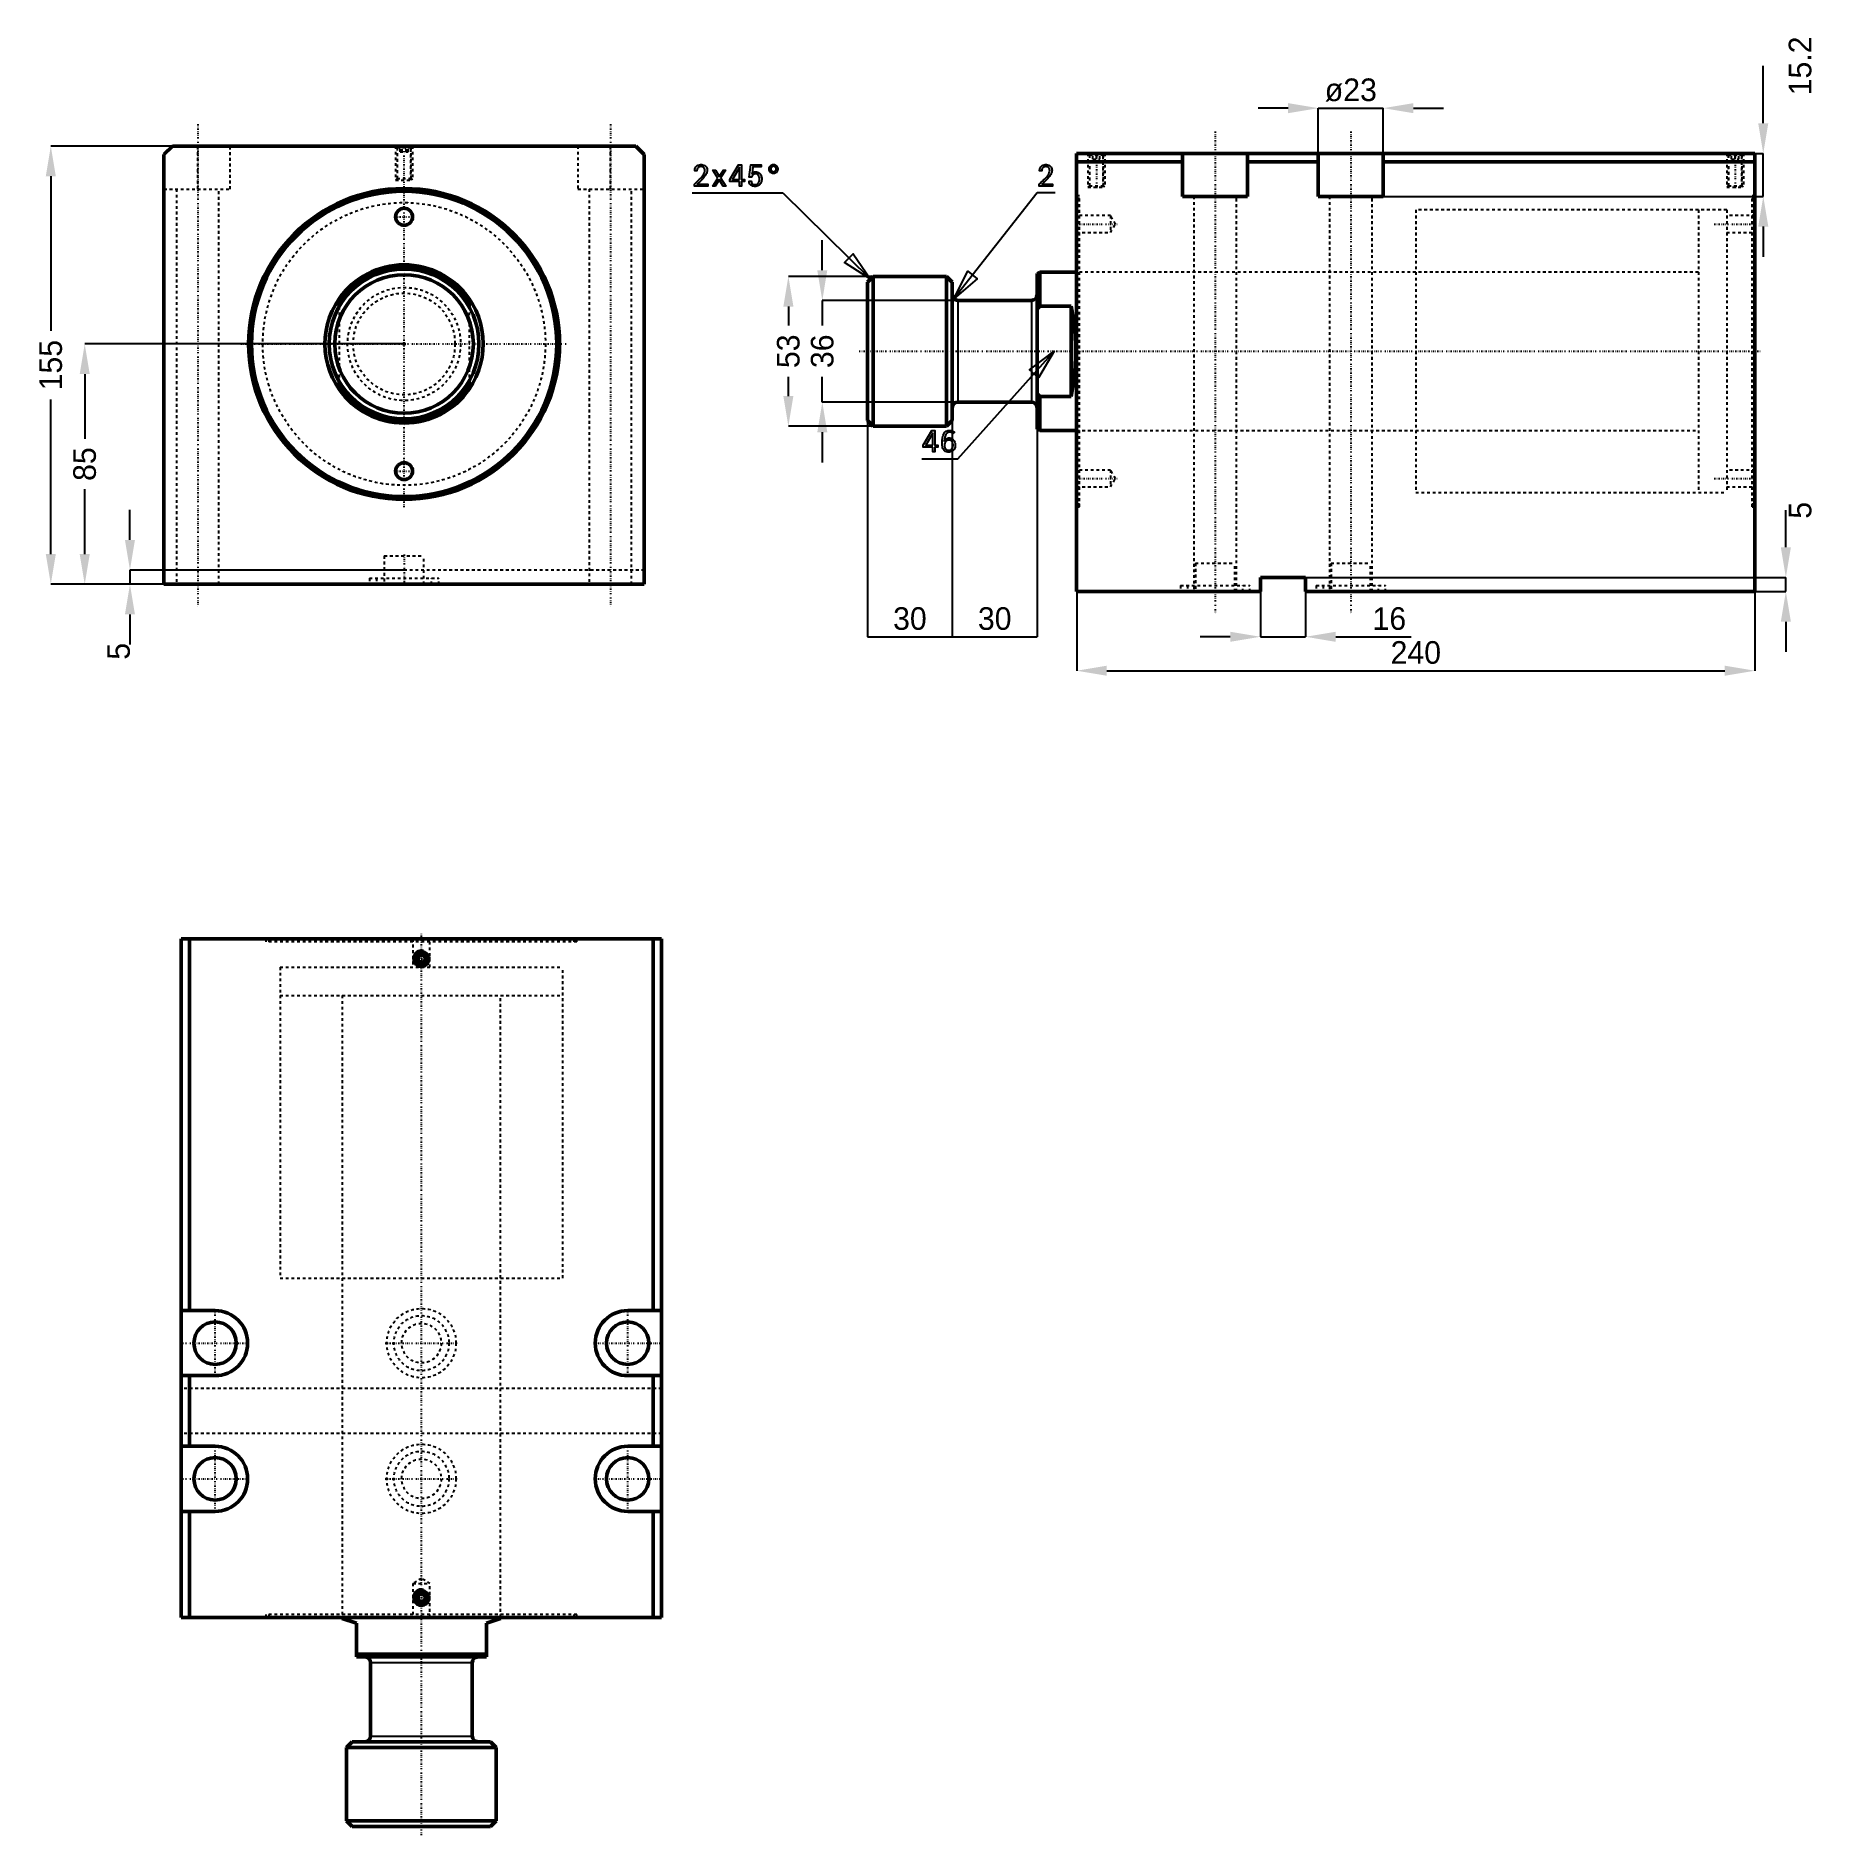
# Model space of a CAD drawing. Header units: millimetres. Extents: x -130 to 499, y -527 to 109.
import ezdxf

# ---------------------------------------------------------------- set-up
doc = ezdxf.new("R2010")
doc.units = ezdxf.units.MM
doc.linetypes.add('Center', pattern=[1.5, 0.45, -0.5, 0.05, -0.5])
doc.linetypes.add('Dashed', pattern=[2, 1, -1])
for name, color, linetype, lineweight in [('2d ConnectionPoints', 7, 'Continuous', 50), ('AM_0', 7, 'Continuous', 50), ('AM_4', 3, 'Continuous', 25), ('AM_5', 3, 'Continuous', 25), ('AM_7', 7, 'Center', 25), ('AM_9', 6, 'Dashed', 25)]:
    doc.layers.add(name, color=color, linetype=linetype, lineweight=lineweight)
doc.dimstyles.new('ISO-25', dxfattribs={"dimtxt": 2.5, "dimasz": 2.5, "dimexe": 1.25, "dimexo": 0.625, "dimtad": 1, "dimtxsty": 'Standard', "dimcen": 2.5, "dimadec": 0, "dimazin": 0, "dimtfac": 1, "dimtmove": 0, "dimatfit": 3, "dimfxl": 0, "dimarcsym": 0})

# ---------------------------------------------------------------- blocks, each defined once
blk = doc.blocks.new('1_JECX_MF_TLA_100_100_0_rod__0_in_JECX_MF_160_TLA_100_100_0__0')
at = {"layer": 'AM_0'}
for p, q in [((-23, 15.97), (-23, 13.16)), ((23, 15.97), (23, 13.16)), ((-23, -13.16), (-23, -15.97)), ((23, -13.16), (23, -15.97))]:
    blk.add_line(p, q, dxfattribs=at)
for points in [[(-23, 15.97), (-24.3, 13.9), (-25.42, 11.73), (-26.35, 9.47), (-27.07, 7.14), (-27.59, 4.75), (-27.9, 2.33), (-28, -0.11), (-27.88, -2.55), (-27.56, -4.97), (-27.02, -7.35), (-26.27, -9.68), (-25.33, -11.93), (-24.19, -14.1), (-23, -15.97)], [(23, -15.97), (24.3, -13.9), (25.42, -11.73), (26.35, -9.47), (27.07, -7.14), (27.59, -4.75), (27.9, -2.33), (28, 0.11), (27.88, 2.55), (27.56, 4.97), (27.02, 7.35), (26.27, 9.68), (25.33, 11.93), (24.19, 14.1), (23, 15.97)]]:
    blk.add_lwpolyline(points, dxfattribs=at)
for radius in [26.5, 24.5]:
    blk.add_circle((0, 0), radius, dxfattribs=at)
for radius, start, end in [(28, 34.77194, 145.22806), (27.5, 33.2419, 146.7581), (27.5, 213.2419, 326.7581), (28, 214.77194, 325.22806)]:
    blk.add_arc((0, 0), radius, start, end, dxfattribs=at)
at = {"layer": 'AM_9'}
for p, q in [((-23, 13.16), (-23, -13.16)), ((23, 13.16), (23, -13.16))]:
    blk.add_line(p, q, dxfattribs=at)
for radius in [20, 18]:
    blk.add_circle((0, 0), radius, dxfattribs=at)
blk = doc.blocks.new('2_JECX_MF_EXLA_100_100_0_body__0_in_JECX_MF_160_TLA_100_100_0__0')
at = {"layer": 'AM_0'}
for p, q in [((-82, 70), (-85, 67)), ((-85, 67), (-85, -85)), ((82, 70), (-82, 70)), ((85, 67), (82, 70)), ((85, -85), (85, 67)), ((-85, -85), (85, -85))]:
    blk.add_line(p, q, dxfattribs=at)
for centre, radius in [((0, 0), 55), ((0, 0), 54), ((0, 45), 3), ((0, -45), 3)]:
    blk.add_circle(centre, radius, dxfattribs=at)
at = {"layer": 'AM_5', "linetype": 'Dashed'}
for p, q in [((-3, 70), (-3, 58)), ((3, 70), (3, 58))]:
    blk.add_line(p, q, dxfattribs=at)
at = {"layer": 'AM_7'}
for p, q in [((-73, 77.75), (-73, -92.75)), ((73, 77.75), (73, -92.75)), ((0, -57.75), (0, 70.6)), ((-3.15, 45), (3.15, 45)), ((-57.75, 0), (57.75, 0)), ((-3.15, -45), (3.15, -45)), ((0, -74.5), (0, -85.5))]:
    blk.add_line(p, q, dxfattribs=at)
at = {"layer": 'AM_9'}
for p, q in [((-73, 54.8), (-73, 70)), ((-61.5, 54.8), (-61.5, 70)), ((-3, 70), (-2.46, 69.46)), ((-2.46, 69.46), (-2.46, 58.54)), ((-2.46, 69.46), (2.46, 69.46)), ((-1.9, 70), (-2.4, 69.5)), ((-2.4, 69.5), (-2.4, 58)), ((-2.4, 69.5), (2.4, 69.5)), ((-1.44, 68), (-1.44, 70)), ((-1.44, 68), (1.44, 68)), ((-0.72, 68), (-0.72, 70)), ((0.72, 68), (0.72, 70)), ((1.44, 68), (1.44, 70)), ((2.4, 69.5), (1.9, 70)), ((2.4, 58), (2.4, 69.5)), ((2.46, 69.46), (3, 70)), ((2.46, 58.54), (2.46, 69.46)), ((61.5, 70), (61.5, 54.8)), ((73, 54.8), (73, 70)), ((-2.46, 58.54), (-3, 58)), ((-3, 58), (3, 58)), ((-2.46, 58.54), (2.46, 58.54)), ((3, 58), (2.46, 58.54)), ((-85, 54.8), (-61.5, 54.8)), ((-80.5, 54.8), (-80.5, -85)), ((-65.5, -85), (-65.5, 54.8)), ((61.5, 54.8), (85, 54.8)), ((65.5, 54.8), (65.5, -85)), ((80.5, -85), (80.5, 54.8)), ((-7, -75), (7, -75)), ((-7, -75), (-7, -85)), ((7, -85), (7, -75)), ((85, -80), (-85, -80)), ((-12.25, -82.9), (12.25, -82.9)), ((-12.25, -82.9), (-12.25, -85)), ((-9.75, -82.9), (-9.75, -85)), ((9.75, -85), (9.75, -82.9)), ((12.25, -85), (12.25, -82.9))]:
    blk.add_line(p, q, dxfattribs=at)
blk.add_circle((0, 0), 50, dxfattribs=at)
blk = doc.blocks.new('*D3')
at = {"layer": 'AM_5', "color": 0, "lineweight": -2}
for p, q in [((-82, 70), (-125, 70)), ((-125, 59.33), (-125, 4.61)), ((-125, -74.33), (-125, -19.61)), ((-85, -85), (-125, -85))]:
    blk.add_line(p, q, dxfattribs=at)
at = {"layer": 'AM_5', "color": 0}
for points in [[(-123.22, 59.33), (-126.78, 59.33), (-125, 70)], [(-126.78, -74.33), (-123.22, -74.33), (-125, -85)]]:
    blk.add_solid(points, dxfattribs=at)
at = {"layer": 'Defpoints', "color": 0}
for p in [(-82, 70), (-125, -85), (-85, -85)]:
    blk.add_point(p, dxfattribs=at)
at = {"layer": 'AM_5', "color": 0, "insert": (-125, -7.5), "char_height": 8, "attachment_point": 5, "rotation": 90}
blk.add_mtext('155', dxfattribs=at)
blk = doc.blocks.new('*D4')
at = {"layer": 'AM_5', "color": 0, "lineweight": -2}
for p, q in [((0, 0), (-113, 0)), ((-113, -10.67), (-113, -33.62)), ((-113, -74.33), (-113, -51.38)), ((-85, -85), (-113, -85))]:
    blk.add_line(p, q, dxfattribs=at)
at = {"layer": 'AM_5', "color": 0}
for points in [[(-111.22, -10.67), (-114.78, -10.67), (-113, 0)], [(-114.78, -74.33), (-111.22, -74.33), (-113, -85)]]:
    blk.add_solid(points, dxfattribs=at)
at = {"layer": 'Defpoints', "color": 0}
for p in [(0, 0), (-113, -85), (-85, -85)]:
    blk.add_point(p, dxfattribs=at)
at = {"layer": 'AM_5', "color": 0, "insert": (-113, -42.5), "char_height": 8, "attachment_point": 5, "rotation": 90}
blk.add_mtext('85', dxfattribs=at)
blk = doc.blocks.new('*D5')
at = {"layer": 'AM_5', "color": 0, "lineweight": -2}
for p, q in [((-97, -69.33), (-97, -58.67)), ((0, -80), (-97, -80)), ((-97, -80), (-97, -85)), ((-85, -85), (-97, -85)), ((-97, -95.67), (-97, -106.33))]:
    blk.add_line(p, q, dxfattribs=at)
at = {"layer": 'AM_5', "color": 0}
for points in [[(-98.78, -69.33), (-95.22, -69.33), (-97, -80)], [(-95.22, -95.67), (-98.78, -95.67), (-97, -85)]]:
    blk.add_solid(points, dxfattribs=at)
at = {"layer": 'Defpoints', "color": 0}
for p in [(0, -80), (-97, -85), (-85, -85)]:
    blk.add_point(p, dxfattribs=at)
at = {"layer": 'AM_5', "color": 0, "insert": (-101, -108.73), "char_height": 8, "attachment_point": 5, "rotation": 90}
blk.add_mtext('5', dxfattribs=at)
blk = doc.blocks.new('1_JECX_MF_TLA_100_100_0_rod__0_in_JECX_MF_160_TLA_100_100_0__4')
at = {"layer": 'AM_0'}
for p, q in [((-28, 0), (-28, -0.38)), ((28, -0.38), (28, 0)), ((-23, -2), (-28, -0.38)), ((-23, -14), (-23, -2)), ((28, -0.38), (23, -2)), ((23, -2), (23, -14)), ((-23, -13), (23, -13)), ((-23, -14), (23, -14)), ((-18, -16), (-18, -42)), ((18, -42), (18, -16)), ((-24.5, -44), (-26.5, -46)), ((-24.5, -44), (24.5, -44)), ((26.5, -46), (24.5, -44)), ((-26.5, -46), (26.5, -46)), ((-26.5, -46), (-26.5, -72)), ((26.5, -72), (26.5, -46)), ((-26.5, -72), (-24.5, -74)), ((-26.5, -72), (26.5, -72)), ((-24.5, -74), (24.5, -74)), ((24.5, -74), (26.5, -72))]:
    blk.add_line(p, q, dxfattribs=at)
for centre, start, end in [((-20, -16), 360, 90), ((20, -16), 90, 180), ((-20, -42), 270, 360), ((20, -42), 180, 270)]:
    blk.add_arc(centre, 2, start, end, dxfattribs=at)
at = {"layer": 'AM_4'}
for p, q in [((-18, -16), (18, -16)), ((-18, -42), (18, -42))]:
    blk.add_line(p, q, dxfattribs=at)
at = {"layer": 'AM_7'}
blk.add_line((0, -77), (0, 242.2), dxfattribs=at)
at = {"layer": 'AM_9'}
for p, q in [((-50, 230), (50, 230)), ((-50, 230), (-50, 220)), ((50, 220), (50, 230)), ((-50, 220), (50, 220)), ((-28, 220), (-28, 0)), ((28, 0), (28, 220))]:
    blk.add_line(p, q, dxfattribs=at)
blk = doc.blocks.new('2_JECX_MF_EXLA_100_100_0_body__0_in_JECX_MF_160_TLA_100_100_0__4')
at = {"layer": 'AM_0'}
for p, q in [((85, 240), (-85, 240)), ((-85, 240), (-85, 0)), ((-82, 240), (-82, 108.5)), ((82, 240), (82, 108.5)), ((85, 240), (85, 0)), ((-0.72, 234.25), (-1.44, 233)), ((-1.44, 233), (-0.72, 231.75)), ((0.72, 234.25), (-0.72, 234.25)), ((-0.72, 231.75), (0.72, 231.75)), ((1.44, 233), (0.72, 234.25)), ((0.72, 231.75), (1.44, 233)), ((-73, 108.5), (-85, 108.5)), ((85, 108.5), (73, 108.5)), ((-85, 85.5), (-73, 85.5)), ((-82, 85.5), (-82, 60.5)), ((73, 85.5), (85, 85.5)), ((82, 85.5), (82, 60.5)), ((-73, 60.5), (-85, 60.5)), ((85, 60.5), (73, 60.5)), ((-85, 37.5), (-73, 37.5)), ((-82, 37.5), (-82, 0)), ((73, 37.5), (85, 37.5)), ((82, 37.5), (82, 0)), ((-0.72, 8.25), (-1.44, 7)), ((-1.44, 7), (-0.72, 5.75)), ((0.72, 8.25), (-0.72, 8.25)), ((1.44, 7), (0.72, 8.25)), ((0.72, 5.75), (1.44, 7)), ((85, 0), (-85, 0)), ((-0.72, 5.75), (0.72, 5.75))]:
    blk.add_line(p, q, dxfattribs=at)
for centre, radius in [((0, 233), 2.46), ((0, 233), 2.4), ((0, 233), 1.9), ((-73, 97), 7.5), ((73, 97), 7.5), ((-73, 49), 7.5), ((73, 49), 7.5), ((0, 7), 2.46), ((0, 7), 2.4), ((0, 7), 1.9)]:
    blk.add_circle(centre, radius, dxfattribs=at)
for centre, start, end in [((-73, 97), 270, 90), ((73, 97), 90, 270), ((-73, 49), 270, 90), ((73, 49), 90, 270)]:
    blk.add_arc(centre, 11.5, start, end, dxfattribs=at)
at = {"layer": 'AM_5'}
for centre in [(0, 233), (0, 7)]:
    blk.add_arc(centre, 3, 75, 15, dxfattribs=at)
at = {"layer": 'AM_7'}
for p, q in [((-3.15, 233), (3.15, 233)), ((-73, 84.93), (-73, 109.08)), ((73, 84.93), (73, 109.08)), ((-85.08, 97), (-60.93, 97)), ((-12.86, 97), (12.86, 97)), ((60.92, 97), (85.07, 97)), ((-73, 36.92), (-73, 61.08)), ((73, 36.92), (73, 61.08)), ((-85.08, 49), (-60.93, 49)), ((-12.86, 49), (12.86, 49)), ((60.92, 49), (85.07, 49)), ((-3.15, 7), (3.15, 7))]:
    blk.add_line(p, q, dxfattribs=at)
at = {"layer": 'AM_9'}
for p, q in [((-55, 240), (-55, 239)), ((55, 239), (-55, 239)), ((-54, 240), (-54, 239)), ((-3, 240), (-3, 230)), ((3, 230), (3, 240)), ((54, 239), (54, 240)), ((55, 239), (55, 240)), ((-50, 230), (50, 230)), ((-50, 230), (-50, 120)), ((50, 120), (50, 230)), ((-50, 120), (50, 120)), ((-28, 120), (-28, 0)), ((28, 0), (28, 120)), ((85, 81), (-85, 81)), ((85, 65), (-85, 65)), ((0, 13.73), (-3, 12)), ((3, 12), (0, 13.73)), ((-3, 12), (-3, 0)), ((-3, 12), (3, 12)), ((3, 0), (3, 12)), ((55, 1), (-55, 1)), ((-55, 1), (-55, 0)), ((-54, 1), (-54, 0)), ((54, 0), (54, 1)), ((55, 0), (55, 1))]:
    blk.add_line(p, q, dxfattribs=at)
for centre, radius in [((0, 97), 12.25), ((0, 97), 9.75), ((0, 97), 7), ((0, 49), 12.25), ((0, 49), 9.75), ((0, 49), 7)]:
    blk.add_circle(centre, radius, dxfattribs=at)
blk = doc.blocks.new('1_JECX_MF_TLA_100_100_0_rod__0_in_JECX_MF_160_TLA_100_100_0__2')
at = {"layer": 'AM_0'}
for p, q in [((-72, 26.5), (-74, 24.5)), ((-46, 26.5), (-72, 26.5)), ((-72, 26.5), (-72, -26.5)), ((-44, 24.5), (-46, 26.5)), ((-46, 26.5), (-46, -26.5)), ((-13, 28), (-14, 27.5)), ((-14, 27.5), (-14, -27.5)), ((0, 28), (-13, 28)), ((-13, 28), (-13, 15.97)), ((-74, 24.5), (-74, -24.5)), ((-44, 24.5), (-44, -24.5)), ((-16, 18), (-42, 18)), ((-13, 15.97), (-14, 15.07)), ((-2, 15.97), (-13, 15.97)), ((-2, 15.97), (-2, -15.97)), ((-42, -18), (-16, -18)), ((-14, -15.07), (-13, -15.97)), ((-13, -15.97), (-2, -15.97)), ((-13, -15.97), (-13, -28)), ((-74, -24.5), (-72, -26.5)), ((-46, -26.5), (-44, -24.5)), ((-72, -26.5), (-46, -26.5)), ((-14, -27.5), (-13, -28)), ((-13, -28), (0, -28))]:
    blk.add_line(p, q, dxfattribs=at)
blk.add_lwpolyline([(-2, -15.97), (-1.58, -13.9), (-1.21, -11.73), (-0.91, -9.47), (-0.68, -7.14), (-0.51, -4.75), (-0.41, -2.33), (-0.38, 0.11), (-0.41, 2.55), (-0.52, 4.97), (-0.69, 7.35), (-0.94, 9.68), (-1.24, 11.93), (-1.61, 14.1), (-2, 15.97)], dxfattribs=at)
for centre, start, end in [((-42, 20), 180, 270), ((-16, 20), 270, 360), ((-42, -20), 90, 180), ((-16, -20), 0, 90)]:
    blk.add_arc(centre, 2, start, end, dxfattribs=at)
at = {"layer": 'AM_4'}
for p, q in [((-42, 18), (-42, -18)), ((-16, 18), (-16, -18))]:
    blk.add_line(p, q, dxfattribs=at)
at = {"layer": 'AM_7'}
blk.add_line((-77, 0), (242.2, 0), dxfattribs=at)
at = {"layer": 'AM_9'}
for p, q in [((220, 50), (220, -50)), ((230, 50), (220, 50)), ((230, 50), (230, -50)), ((220, 28), (0, 28)), ((0, -28), (220, -28)), ((220, -50), (230, -50))]:
    blk.add_line(p, q, dxfattribs=at)
blk = doc.blocks.new('2_JECX_MF_EXLA_100_100_0_body__0_in_JECX_MF_160_TLA_100_100_0__2')
at = {"layer": 'AM_0'}
for p, q in [((0, -85), (0, 70)), ((240, 70), (0, 70)), ((37.5, 67), (0, 67)), ((37.5, 70), (37.5, 54.8)), ((60.5, 54.8), (60.5, 70)), ((85.5, 67), (60.5, 67)), ((85.5, 70), (85.5, 54.8)), ((108.5, 54.8), (108.5, 70)), ((240, 67), (108.5, 67)), ((240, -85), (240, 70)), ((37.5, 54.8), (60.5, 54.8)), ((85.5, 54.8), (108.5, 54.8)), ((65, -80), (65, -85)), ((81, -80), (65, -80)), ((81, -85), (81, -80)), ((65, -85), (0, -85)), ((240, -85), (81, -85))]:
    blk.add_line(p, q, dxfattribs=at)
at = {"layer": 'AM_5', "linetype": 'Dashed'}
for p, q in [((4, 70), (4, 58)), ((10, 70), (10, 58)), ((230, 70), (230, 58)), ((236, 70), (236, 58))]:
    blk.add_line(p, q, dxfattribs=at)
at = {"layer": 'AM_7'}
for p, q in [((49, 77.75), (49, -92.75)), ((97, 77.75), (97, -92.75)), ((7, 70.6), (7, 57.4)), ((233, 70.6), (233, 57.4)), ((-0.69, 45), (14.42, 45)), ((225.58, 45), (240.69, 45)), ((-0.69, -45), (14.42, -45)), ((225.58, -45), (240.69, -45))]:
    blk.add_line(p, q, dxfattribs=at)
at = {"layer": 'AM_9'}
for p, q in [((4, 70), (4.54, 69.46)), ((4.54, 69.46), (4.54, 58.54)), ((4.54, 69.46), (9.46, 69.46)), ((5.1, 70), (4.6, 69.5)), ((4.6, 69.5), (4.6, 58)), ((4.6, 69.5), (9.4, 69.5)), ((5.75, 68), (5.75, 70)), ((5.75, 68), (8.25, 68)), ((7, 68), (7, 70)), ((8.25, 68), (8.25, 70)), ((9.4, 69.5), (8.9, 70)), ((9.4, 58), (9.4, 69.5)), ((9.46, 69.46), (10, 70)), ((9.46, 58.54), (9.46, 69.46)), ((230, 70), (230.54, 69.46)), ((230.54, 69.46), (230.54, 58.54)), ((230.54, 69.46), (235.46, 69.46)), ((231.1, 70), (230.6, 69.5)), ((230.6, 69.5), (235.4, 69.5)), ((230.6, 69.5), (230.6, 58)), ((231.75, 68), (231.75, 70)), ((231.75, 68), (234.25, 68)), ((233, 68), (233, 70)), ((234.25, 68), (234.25, 70)), ((235.4, 69.5), (234.9, 70)), ((235.4, 58), (235.4, 69.5)), ((235.46, 69.46), (236, 70)), ((235.46, 58.54), (235.46, 69.46)), ((4.54, 58.54), (4, 58)), ((4, 58), (10, 58)), ((4.54, 58.54), (9.46, 58.54)), ((10, 58), (9.46, 58.54)), ((230.54, 58.54), (230, 58)), ((230, 58), (236, 58)), ((230.54, 58.54), (235.46, 58.54)), ((236, 58), (235.46, 58.54)), ((1, 55), (0, 55)), ((1, 54), (0, 54)), ((1, -55), (1, 55)), ((41.5, 54.8), (41.5, -85)), ((56.5, -85), (56.5, 54.8)), ((89.5, 54.8), (89.5, -85)), ((104.5, -85), (104.5, 54.8)), ((239, -55), (239, 55)), ((240, 55), (239, 55)), ((240, 54), (239, 54)), ((12, 48), (0, 48)), ((13.73, 45), (12, 48)), ((12, 48), (12, 42)), ((12, 42), (13.73, 45)), ((230, 50), (120, 50)), ((120, 50), (120, -50)), ((230, 50), (230, -50)), ((240, 48), (230, 48)), ((0, 42), (12, 42)), ((230, 42), (240, 42)), ((120, 28), (0, 28)), ((0, -28), (120, -28)), ((12, -42), (0, -42)), ((13.73, -45), (12, -42)), ((12, -42), (12, -48)), ((240, -42), (230, -42)), ((0, -48), (12, -48)), ((12, -48), (13.73, -45)), ((120, -50), (230, -50)), ((230, -48), (240, -48)), ((0, -54), (1, -54)), ((0, -55), (1, -55)), ((239, -54), (240, -54)), ((239, -55), (240, -55)), ((42, -75), (56, -75)), ((42, -75), (42, -85)), ((56, -85), (56, -75)), ((90, -75), (104, -75)), ((90, -75), (90, -85)), ((104, -85), (104, -75)), ((36.75, -82.9), (61.25, -82.9)), ((36.75, -82.9), (36.75, -85)), ((39.25, -82.9), (39.25, -85)), ((58.75, -85), (58.75, -82.9)), ((61.25, -85), (61.25, -82.9)), ((84.75, -82.9), (109.25, -82.9)), ((84.75, -82.9), (84.75, -85)), ((87.25, -82.9), (87.25, -85)), ((106.75, -85), (106.75, -82.9)), ((109.25, -85), (109.25, -82.9))]:
    blk.add_line(p, q, dxfattribs=at)
blk = doc.blocks.new('*D21')
at = {"layer": 'AM_5', "color": 0, "lineweight": -2}
for p, q in [((312.8, 83.41), (302.13, 83.41)), ((323.47, 67.41), (323.47, 83.41)), ((323.47, 83.41), (346.47, 83.41)), ((346.47, 67.41), (346.47, 83.41)), ((357.13, 83.41), (367.8, 83.41))]:
    blk.add_line(p, q, dxfattribs=at)
at = {"layer": 'AM_5', "color": 0}
for points in [[(312.8, 85.19), (312.8, 81.63), (323.47, 83.41)], [(357.13, 85.19), (357.13, 81.63), (346.47, 83.41)]]:
    blk.add_solid(points, dxfattribs=at)
at = {"layer": 'Defpoints', "color": 0}
for p in [(346.47, 83.41), (323.47, 67.41), (346.47, 67.41)]:
    blk.add_point(p, dxfattribs=at)
at = {"layer": 'AM_5', "color": 0, "insert": (334.97, 89.81), "char_height": 8, "attachment_point": 5}
blk.add_mtext('ø23', dxfattribs=at)
blk = doc.blocks.new('*D22')
at = {"layer": 'AM_5', "color": 0, "lineweight": -2}
for p, q in [((480.9, 78.08), (480.9, 98.35)), ((346.47, 67.41), (480.9, 67.41)), ((480.9, 52.21), (480.9, 67.41)), ((346.47, 52.21), (480.9, 52.21)), ((480.9, 41.55), (480.9, 30.88))]:
    blk.add_line(p, q, dxfattribs=at)
at = {"layer": 'AM_5', "color": 0}
for points in [[(479.12, 78.08), (482.68, 78.08), (480.9, 67.41)], [(479.12, 41.55), (482.68, 41.55), (480.9, 52.21)]]:
    blk.add_solid(points, dxfattribs=at)
at = {"layer": 'Defpoints', "color": 0}
for p in [(346.47, 67.41), (480.9, 67.41), (346.47, 52.21)]:
    blk.add_point(p, dxfattribs=at)
at = {"layer": 'AM_5', "color": 0, "insert": (493.97, 98.35), "char_height": 8, "attachment_point": 5, "rotation": 90}
blk.add_mtext('15.2', dxfattribs=at)
blk = doc.blocks.new('*D23')
at = {"layer": 'AM_5', "color": 0, "lineweight": -2}
for p, q in [((237.97, -87.59), (237.97, -115.59)), ((477.97, -87.59), (477.97, -115.59)), ((248.63, -115.59), (467.3, -115.59))]:
    blk.add_line(p, q, dxfattribs=at)
at = {"layer": 'AM_5', "color": 0}
for points in [[(248.63, -113.81), (248.63, -117.37), (237.97, -115.59)], [(467.3, -113.81), (467.3, -117.37), (477.97, -115.59)]]:
    blk.add_solid(points, dxfattribs=at)
at = {"layer": 'Defpoints', "color": 0}
for p in [(237.97, -87.59), (477.97, -87.59), (477.97, -115.59)]:
    blk.add_point(p, dxfattribs=at)
at = {"layer": 'AM_5', "color": 0, "insert": (357.97, -109.19), "char_height": 8, "attachment_point": 5}
blk.add_mtext('240', dxfattribs=at)
blk = doc.blocks.new('*D24')
at = {"layer": 'AM_5', "color": 0, "lineweight": -2}
for p, q in [((223.97, -22.59), (223.97, -103.59)), ((193.97, -27.09), (193.97, -103.59)), ((193.97, -103.59), (223.97, -103.59))]:
    blk.add_line(p, q, dxfattribs=at)
at = {"layer": 'Defpoints', "color": 0}
for p in [(223.97, -22.59), (193.97, -27.09), (223.97, -103.59)]:
    blk.add_point(p, dxfattribs=at)
at = {"layer": 'AM_5', "color": 0, "insert": (208.97, -97.19), "char_height": 8, "attachment_point": 5}
blk.add_mtext('30', dxfattribs=at)
blk = doc.blocks.new('*D25')
at = {"layer": 'AM_5', "color": 0, "lineweight": -2}
for p, q in [((163.97, -27.09), (163.97, -103.59)), ((193.97, -27.09), (193.97, -103.59)), ((163.97, -103.59), (193.97, -103.59))]:
    blk.add_line(p, q, dxfattribs=at)
at = {"layer": 'Defpoints', "color": 0}
for p in [(163.97, -27.09), (193.97, -27.09), (193.97, -103.59)]:
    blk.add_point(p, dxfattribs=at)
at = {"layer": 'AM_5', "color": 0, "insert": (178.97, -97.19), "char_height": 8, "attachment_point": 5}
blk.add_mtext('30', dxfattribs=at)
blk = doc.blocks.new('*D26')
at = {"layer": 'AM_5', "color": 0, "lineweight": -2}
for p, q in [((165.97, 23.91), (135.97, 23.91)), ((135.97, 13.25), (135.97, 6.48)), ((135.97, -18.42), (135.97, -11.65)), ((165.97, -29.09), (135.97, -29.09))]:
    blk.add_line(p, q, dxfattribs=at)
at = {"layer": 'AM_5', "color": 0}
for points in [[(134.19, 13.25), (137.74, 13.25), (135.97, 23.91)], [(134.19, -18.42), (137.74, -18.42), (135.97, -29.09)]]:
    blk.add_solid(points, dxfattribs=at)
at = {"layer": 'Defpoints', "color": 0}
for p in [(135.97, 23.91), (165.97, 23.91), (165.97, -29.09)]:
    blk.add_point(p, dxfattribs=at)
at = {"layer": 'AM_5', "color": 0, "insert": (135.97, -2.59), "char_height": 8, "attachment_point": 5, "rotation": 90}
blk.add_mtext('53', dxfattribs=at)
blk = doc.blocks.new('*D27')
at = {"layer": 'AM_5', "color": 0, "lineweight": -2}
for p, q in [((147.97, 26.08), (147.97, 36.75)), ((195.97, 15.41), (147.97, 15.41)), ((147.97, 15.41), (147.97, 6.48)), ((147.97, -20.59), (147.97, -11.65)), ((195.97, -20.59), (147.97, -20.59)), ((147.97, -31.25), (147.97, -41.92))]:
    blk.add_line(p, q, dxfattribs=at)
at = {"layer": 'AM_5', "color": 0}
for points in [[(146.19, 26.08), (149.74, 26.08), (147.97, 15.41)], [(146.19, -31.25), (149.74, -31.25), (147.97, -20.59)]]:
    blk.add_solid(points, dxfattribs=at)
at = {"layer": 'Defpoints', "color": 0}
for p in [(147.97, 15.41), (195.97, 15.41), (195.97, -20.59)]:
    blk.add_point(p, dxfattribs=at)
at = {"layer": 'AM_5', "color": 0, "insert": (147.97, -2.59), "char_height": 8, "attachment_point": 5, "rotation": 90}
blk.add_mtext('36', dxfattribs=at)
blk = doc.blocks.new('*D28')
at = {"layer": 'AM_5', "color": 0, "lineweight": -2}
for p, q in [((302.97, -82.59), (302.97, -103.59)), ((318.97, -87.59), (318.97, -103.59)), ((292.3, -103.59), (281.63, -103.59)), ((302.97, -103.59), (318.97, -103.59)), ((329.63, -103.59), (356.34, -103.59))]:
    blk.add_line(p, q, dxfattribs=at)
at = {"layer": 'AM_5', "color": 0}
for points in [[(292.3, -101.81), (292.3, -105.37), (302.97, -103.59)], [(329.63, -101.81), (329.63, -105.37), (318.97, -103.59)]]:
    blk.add_solid(points, dxfattribs=at)
at = {"layer": 'Defpoints', "color": 0}
for p in [(302.97, -82.59), (318.97, -87.59), (318.97, -103.59)]:
    blk.add_point(p, dxfattribs=at)
at = {"layer": 'AM_5', "color": 0, "insert": (348.6, -97.19), "char_height": 8, "attachment_point": 5}
blk.add_mtext('16', dxfattribs=at)
blk = doc.blocks.new('*D29')
at = {"layer": 'AM_5', "color": 0, "lineweight": -2}
for p, q in [((488.9, -71.92), (488.9, -58.85)), ((302.97, -82.59), (488.9, -82.59)), ((488.9, -87.59), (488.9, -82.59)), ((318.97, -87.59), (488.9, -87.59)), ((488.9, -98.25), (488.9, -108.92))]:
    blk.add_line(p, q, dxfattribs=at)
at = {"layer": 'AM_5', "color": 0}
for points in [[(487.12, -71.92), (490.68, -71.92), (488.9, -82.59)], [(487.12, -98.25), (490.68, -98.25), (488.9, -87.59)]]:
    blk.add_solid(points, dxfattribs=at)
at = {"layer": 'Defpoints', "color": 0}
for p in [(302.97, -82.59), (318.97, -87.59), (488.9, -87.59)]:
    blk.add_point(p, dxfattribs=at)
at = {"layer": 'AM_5', "color": 0, "insert": (493.97, -58.85), "char_height": 8, "attachment_point": 5, "rotation": 90}
blk.add_mtext('5', dxfattribs=at)

msp = doc.modelspace()

# ---------------------------------------------------------------- linework, layer by layer
at = {"layer": '2d ConnectionPoints'}
for p in [(0, 0), (237.966, -2.587), (6.129, -450.468)]:
    msp.add_point(p, dxfattribs=at)
at = {"layer": 'AM_5'}
for p, q in [((101.966, 53.413), (133.966, 53.413)), ((133.966, 53.413), (164.966, 22.913)), ((223.966, 53.413), (194.551, 15.999)), ((230.366, 53.413), (223.966, 53.413)), ((195.966, -40.587), (229.966, -2.587)), ((183.166, -40.587), (195.966, -40.587))]:
    msp.add_line(p, q, dxfattribs=at)
for points in [[(103, 56.79), (103, 56.79), (103.343, 57.103), (103.831, 57.561), (103.831, 57.561), (104.288, 58.003), (104.576, 58.291), (104.576, 58.291), (104.852, 58.58), (105.247, 59.035), (105.247, 59.035), (105.619, 59.514), (105.855, 59.848), (105.855, 59.848), (106.063, 60.18), (106.288, 60.654), (106.288, 60.654), (106.409, 61.098), (106.432, 61.377), (106.432, 61.377), (106.425, 61.533), (106.388, 61.755), (106.388, 61.755), (106.319, 61.961), (106.256, 62.089), (106.256, 62.089), (106.18, 62.208), (106.046, 62.366), (106.046, 62.366), (105.888, 62.498), (105.769, 62.573), (105.769, 62.573), (105.643, 62.635), (105.441, 62.701), (105.441, 62.701), (105.226, 62.737), (105.075, 62.744), (105.075, 62.744), (104.908, 62.737), (104.672, 62.7), (104.672, 62.7), (104.453, 62.631), (104.316, 62.568), (104.316, 62.568), (104.189, 62.49), (104.02, 62.351), (104.02, 62.351), (103.877, 62.183), (103.796, 62.055), (103.796, 62.055), (103.729, 61.916), (103.656, 61.689), (103.656, 61.689), (103.616, 61.44), (103.609, 61.262), (102.829, 61.262), (102.829, 61.262), (102.841, 61.529), (102.904, 61.901), (102.904, 61.901), (103.022, 62.237), (103.13, 62.443), (103.13, 62.443), (103.259, 62.631), (103.485, 62.877), (103.485, 62.877), (103.748, 63.08), (103.944, 63.192), (103.944, 63.192), (104.153, 63.283), (104.483, 63.383), (104.483, 63.383), (104.832, 63.436), (105.075, 63.446), (105.075, 63.446), (105.303, 63.437), (105.633, 63.387), (105.633, 63.387), (105.949, 63.293), (106.152, 63.207), (106.152, 63.207), (106.343, 63.103), (106.601, 62.912), (106.601, 62.912), (106.822, 62.681), (106.95, 62.505), (106.95, 62.505), (107.057, 62.313), (107.174, 62.001), (107.174, 62.001), (107.237, 61.658), (107.249, 61.413), (107.249, 61.413), (107.231, 61.136), (107.138, 60.71), (107.138, 60.71), (106.966, 60.272), (106.807, 59.973), (106.807, 59.973), (106.624, 59.675), (106.328, 59.245), (106.328, 59.245), (106.005, 58.835), (105.775, 58.571), (105.775, 58.571), (105.527, 58.304), (105.111, 57.87), (105.111, 57.87), (104.642, 57.397), (104.3, 57.061), (103.749, 56.52), (107.472, 56.515), (107.472, 55.813), (102.725, 55.813), (102.725, 56.541), (103, 56.79)], [(111.038, 58.668), (109.281, 61.533), (110.191, 61.533), (111.501, 59.364), (112.879, 61.533), (113.706, 61.533), (111.969, 58.735), (113.789, 55.813), (112.869, 55.813), (111.486, 58.059), (110.024, 55.813), (109.182, 55.813), (111.038, 58.668)], [(118.645, 57.477), (115.275, 57.477), (115.275, 58.153), (118.343, 63.353), (119.373, 63.353), (119.373, 58.179), (120.496, 58.179), (120.496, 57.477), (119.373, 57.477), (119.373, 55.813), (118.645, 55.813), (118.645, 57.477)], [(118.655, 58.179), (118.655, 62.479), (116.17, 58.179), (118.655, 58.179)], [(124.176, 55.719), (124.176, 55.719), (123.942, 55.727), (123.607, 55.769), (123.607, 55.769), (123.293, 55.847), (123.095, 55.919), (123.095, 55.919), (122.909, 56.008), (122.66, 56.175), (122.66, 56.175), (122.446, 56.381), (122.323, 56.541), (122.323, 56.541), (122.219, 56.718), (122.106, 57.017), (122.106, 57.017), (122.045, 57.354), (122.034, 57.602), (122.845, 57.602), (122.845, 57.602), (122.86, 57.368), (122.939, 57.063), (122.939, 57.063), (123.086, 56.813), (123.222, 56.676), (123.222, 56.676), (123.382, 56.564), (123.657, 56.442), (123.657, 56.442), (123.973, 56.376), (124.208, 56.364), (124.208, 56.364), (124.408, 56.375), (124.683, 56.433), (124.683, 56.433), (124.926, 56.54), (125.071, 56.64), (125.071, 56.64), (125.201, 56.757), (125.368, 56.958), (125.368, 56.958), (125.503, 57.19), (125.575, 57.362), (125.575, 57.362), (125.633, 57.545), (125.696, 57.83), (125.696, 57.83), (125.73, 58.131), (125.736, 58.34), (125.736, 58.34), (125.73, 58.531), (125.697, 58.809), (125.697, 58.809), (125.637, 59.075), (125.58, 59.247), (125.58, 59.247), (125.511, 59.41), (125.384, 59.63), (125.384, 59.63), (125.228, 59.821), (125.107, 59.931), (125.107, 59.931), (124.974, 60.025), (124.752, 60.126), (124.752, 60.126), (124.503, 60.181), (124.322, 60.191), (124.322, 60.191), (124.129, 60.178), (123.857, 60.112), (123.857, 60.112), (123.605, 59.988), (123.448, 59.874), (123.448, 59.874), (123.306, 59.738), (123.131, 59.498), (123.131, 59.498), (123.001, 59.217), (122.939, 59.006), (122.148, 59.006), (122.689, 63.374), (126.36, 63.374), (126.36, 62.698), (123.428, 62.698), (123.095, 60.196), (123.095, 60.196), (123.205, 60.331), (123.377, 60.506), (123.377, 60.506), (123.557, 60.651), (123.682, 60.729), (123.682, 60.729), (123.814, 60.794), (124.027, 60.864), (124.027, 60.864), (124.26, 60.902), (124.426, 60.909), (124.426, 60.909), (124.681, 60.895), (125.037, 60.823), (125.037, 60.823), (125.361, 60.689), (125.56, 60.566), (125.56, 60.566), (125.742, 60.418), (125.981, 60.161), (125.981, 60.161), (126.179, 59.858), (126.288, 59.632), (126.288, 59.632), (126.377, 59.391), (126.475, 59.009), (126.475, 59.009), (126.527, 58.603), (126.537, 58.319), (126.537, 58.319), (126.525, 58.02), (126.463, 57.598), (126.463, 57.598), (126.347, 57.208), (126.241, 56.965), (126.241, 56.965), (126.113, 56.739), (125.885, 56.44), (125.885, 56.44), (125.613, 56.188), (125.409, 56.047), (125.409, 56.047), (125.188, 55.929), (124.833, 55.801), (124.833, 55.801), (124.449, 55.732), (124.176, 55.719)], [(130.696, 60.285), (130.696, 60.285), (130.532, 60.293), (130.296, 60.339), (130.296, 60.339), (130.07, 60.423), (129.926, 60.501), (129.926, 60.501), (129.791, 60.593), (129.609, 60.755), (129.609, 60.755), (129.454, 60.944), (129.365, 61.086), (129.365, 61.086), (129.29, 61.236), (129.209, 61.47), (129.209, 61.47), (129.165, 61.716), (129.157, 61.886), (129.157, 61.886), (129.165, 62.056), (129.209, 62.302), (129.209, 62.302), (129.29, 62.537), (129.365, 62.687), (129.365, 62.687), (129.454, 62.829), (129.609, 63.018), (129.609, 63.018), (129.791, 63.18), (129.926, 63.272), (129.926, 63.272), (130.07, 63.35), (130.296, 63.434), (130.296, 63.434), (130.532, 63.479), (130.696, 63.488), (130.696, 63.488), (130.86, 63.479), (131.096, 63.434), (131.096, 63.434), (131.32, 63.35), (131.463, 63.272), (131.463, 63.272), (131.598, 63.18), (131.778, 63.019), (131.778, 63.019), (131.931, 62.83), (132.019, 62.69), (132.019, 62.69), (132.093, 62.54), (132.173, 62.306), (132.173, 62.306), (132.217, 62.058), (132.225, 61.886), (132.225, 61.886), (132.217, 61.714), (132.173, 61.467), (132.173, 61.467), (132.093, 61.232), (132.019, 61.083), (132.019, 61.083), (131.931, 60.942), (131.778, 60.754), (131.778, 60.754), (131.598, 60.593), (131.463, 60.501), (131.463, 60.501), (131.32, 60.423), (131.096, 60.339), (131.096, 60.339), (130.86, 60.293), (130.696, 60.285)], [(130.696, 60.919), (130.696, 60.919), (130.794, 60.924), (130.936, 60.952), (130.936, 60.952), (131.072, 61.002), (131.159, 61.049), (131.159, 61.049), (131.24, 61.105), (131.35, 61.203), (131.35, 61.203), (131.443, 61.317), (131.497, 61.403), (131.497, 61.403), (131.542, 61.494), (131.59, 61.635), (131.59, 61.635), (131.617, 61.784), (131.622, 61.886), (131.622, 61.886), (131.617, 61.989), (131.59, 62.137), (131.59, 62.137), (131.542, 62.279), (131.497, 62.37), (131.497, 62.37), (131.443, 62.456), (131.35, 62.57), (131.35, 62.57), (131.24, 62.668), (131.159, 62.724), (131.159, 62.724), (131.072, 62.77), (130.936, 62.821), (130.936, 62.821), (130.794, 62.848), (130.696, 62.854), (130.696, 62.854), (130.597, 62.848), (130.455, 62.821), (130.455, 62.821), (130.318, 62.77), (130.231, 62.724), (130.231, 62.724), (130.148, 62.668), (130.037, 62.57), (130.037, 62.57), (129.942, 62.456), (129.887, 62.37), (129.887, 62.37), (129.841, 62.279), (129.792, 62.137), (129.792, 62.137), (129.765, 61.989), (129.76, 61.886), (129.76, 61.886), (129.765, 61.784), (129.792, 61.635), (129.792, 61.635), (129.841, 61.494), (129.887, 61.403), (129.887, 61.403), (129.942, 61.317), (130.037, 61.203), (130.037, 61.203), (130.148, 61.105), (130.231, 61.049), (130.231, 61.049), (130.318, 61.002), (130.455, 60.952), (130.455, 60.952), (130.597, 60.924), (130.696, 60.919)], [(225, 56.79), (225, 56.79), (225.343, 57.103), (225.831, 57.561), (225.831, 57.561), (226.288, 58.003), (226.576, 58.291), (226.576, 58.291), (226.852, 58.58), (227.247, 59.035), (227.247, 59.035), (227.619, 59.514), (227.855, 59.848), (227.855, 59.848), (228.063, 60.18), (228.288, 60.654), (228.288, 60.654), (228.409, 61.098), (228.432, 61.377), (228.432, 61.377), (228.425, 61.533), (228.388, 61.755), (228.388, 61.755), (228.319, 61.961), (228.256, 62.089), (228.256, 62.089), (228.18, 62.208), (228.046, 62.366), (228.046, 62.366), (227.888, 62.498), (227.769, 62.573), (227.769, 62.573), (227.643, 62.635), (227.441, 62.701), (227.441, 62.701), (227.226, 62.737), (227.075, 62.744), (227.075, 62.744), (226.908, 62.737), (226.672, 62.7), (226.672, 62.7), (226.453, 62.631), (226.316, 62.568), (226.316, 62.568), (226.189, 62.49), (226.02, 62.351), (226.02, 62.351), (225.877, 62.183), (225.796, 62.055), (225.796, 62.055), (225.729, 61.916), (225.656, 61.689), (225.656, 61.689), (225.616, 61.44), (225.609, 61.262), (224.829, 61.262), (224.829, 61.262), (224.841, 61.529), (224.904, 61.901), (224.904, 61.901), (225.022, 62.237), (225.13, 62.443), (225.13, 62.443), (225.259, 62.631), (225.485, 62.877), (225.485, 62.877), (225.748, 63.08), (225.944, 63.192), (225.944, 63.192), (226.153, 63.283), (226.483, 63.383), (226.483, 63.383), (226.832, 63.436), (227.075, 63.446), (227.075, 63.446), (227.303, 63.437), (227.633, 63.387), (227.633, 63.387), (227.949, 63.293), (228.152, 63.207), (228.152, 63.207), (228.343, 63.103), (228.601, 62.912), (228.601, 62.912), (228.822, 62.681), (228.95, 62.505), (228.95, 62.505), (229.057, 62.313), (229.174, 62.001), (229.174, 62.001), (229.237, 61.658), (229.249, 61.413), (229.249, 61.413), (229.231, 61.136), (229.138, 60.71), (229.138, 60.71), (228.966, 60.272), (228.807, 59.973), (228.807, 59.973), (228.624, 59.675), (228.328, 59.245), (228.328, 59.245), (228.005, 58.835), (227.775, 58.571), (227.775, 58.571), (227.527, 58.304), (227.111, 57.87), (227.111, 57.87), (226.642, 57.397), (226.3, 57.061), (225.749, 56.52), (229.472, 56.515), (229.472, 55.813), (224.725, 55.813), (224.725, 56.541), (225, 56.79)], [(164.966, 22.913), (155.866, 28.873), (158.858, 31.914), (164.966, 22.913)], [(194.551, 15.999), (199.467, 25.703), (202.821, 23.066), (194.551, 15.999)], [(229.966, -2.587), (224.443, -11.959), (221.263, -9.114), (229.966, -2.587)], [(187.045, -36.523), (183.675, -36.523), (183.675, -35.847), (186.743, -30.647), (187.773, -30.647), (187.773, -35.821), (188.896, -35.821), (188.896, -36.523), (187.773, -36.523), (187.773, -38.187), (187.045, -38.187), (187.045, -36.523)], [(187.055, -35.821), (187.055, -31.521), (184.57, -35.821), (187.055, -35.821)], [(192.712, -38.25), (192.712, -38.25), (192.359, -38.233), (191.891, -38.148), (191.891, -38.148), (191.493, -37.988), (191.269, -37.841), (191.269, -37.841), (191.072, -37.666), (190.826, -37.359), (190.826, -37.359), (190.637, -36.999), (190.543, -36.729), (190.543, -36.729), (190.47, -36.435), (190.391, -35.951), (190.391, -35.951), (190.348, -35.413), (190.34, -35.026), (190.34, -35.026), (190.365, -34.229), (190.497, -33.169), (190.497, -33.169), (190.741, -32.27), (190.967, -31.76), (190.967, -31.76), (191.246, -31.333), (191.774, -30.871), (191.774, -30.871), (192.43, -30.622), (192.94, -30.574), (192.94, -30.574), (193.186, -30.582), (193.521, -30.62), (193.521, -30.62), (193.819, -30.691), (193.996, -30.756), (193.996, -30.756), (194.16, -30.834), (194.39, -30.968), (194.39, -30.968), (194.6, -31.124), (194.729, -31.24), (194.157, -31.708), (194.157, -31.708), (194.083, -31.622), (193.951, -31.507), (193.951, -31.507), (193.794, -31.409), (193.676, -31.352), (193.676, -31.352), (193.548, -31.304), (193.337, -31.252), (193.337, -31.252), (193.106, -31.225), (192.94, -31.219), (192.94, -31.219), (192.678, -31.24), (192.329, -31.347), (192.329, -31.347), (192.033, -31.545), (191.867, -31.729), (191.867, -31.729), (191.721, -31.939), (191.54, -32.281), (191.54, -32.281), (191.401, -32.652), (191.334, -32.917), (191.334, -32.917), (191.279, -33.194), (191.21, -33.63), (191.21, -33.63), (191.157, -34.091), (191.131, -34.412), (191.131, -34.412), (191.247, -34.188), (191.443, -33.895), (191.443, -33.895), (191.667, -33.653), (191.83, -33.52), (191.83, -33.52), (192.005, -33.411), (192.288, -33.292), (192.288, -33.292), (192.596, -33.228), (192.816, -33.216), (192.816, -33.216), (193.073, -33.231), (193.437, -33.306), (193.437, -33.306), (193.772, -33.447), (193.98, -33.577), (193.98, -33.577), (194.173, -33.731), (194.427, -33.998), (194.427, -33.998), (194.639, -34.307), (194.758, -34.537), (194.758, -34.537), (194.856, -34.779), (194.962, -35.156), (194.962, -35.156), (195.02, -35.547), (195.031, -35.816), (195.031, -35.816), (195.019, -36.097), (194.956, -36.493), (194.956, -36.493), (194.839, -36.859), (194.732, -37.087), (194.732, -37.087), (194.603, -37.299), (194.375, -37.579), (194.375, -37.579), (194.105, -37.814), (193.902, -37.945), (193.902, -37.945), (193.685, -38.055), (193.339, -38.174), (193.339, -38.174), (192.971, -38.237), (192.712, -38.25)], [(192.722, -37.594), (192.722, -37.594), (192.909, -37.585), (193.168, -37.537), (193.168, -37.537), (193.401, -37.448), (193.541, -37.366), (193.541, -37.366), (193.669, -37.267), (193.835, -37.092), (193.835, -37.092), (193.973, -36.885), (194.048, -36.729), (194.048, -36.729), (194.11, -36.56), (194.177, -36.289), (194.177, -36.289), (194.213, -35.994), (194.22, -35.785), (194.22, -35.785), (194.213, -35.589), (194.179, -35.31), (194.179, -35.31), (194.116, -35.049), (194.058, -34.885), (194.058, -34.885), (193.987, -34.732), (193.857, -34.526), (193.857, -34.526), (193.697, -34.351), (193.575, -34.251), (193.575, -34.251), (193.44, -34.167), (193.216, -34.075), (193.216, -34.075), (192.966, -34.026), (192.784, -34.017), (192.784, -34.017), (192.596, -34.027), (192.333, -34.079), (192.333, -34.079), (192.092, -34.177), (191.945, -34.266), (191.945, -34.266), (191.809, -34.373), (191.629, -34.561), (191.629, -34.561), (191.479, -34.781), (191.396, -34.945), (191.396, -34.945), (191.327, -35.121), (191.252, -35.401), (191.252, -35.401), (191.211, -35.7), (191.204, -35.91), (191.204, -35.91), (191.211, -36.101), (191.248, -36.372), (191.248, -36.372), (191.317, -36.624), (191.38, -36.781), (191.38, -36.781), (191.458, -36.927), (191.598, -37.121), (191.598, -37.121), (191.768, -37.286), (191.898, -37.379), (191.898, -37.379), (192.04, -37.456), (192.274, -37.541), (192.274, -37.541), (192.534, -37.586), (192.722, -37.594)]]:
    msp.add_lwpolyline(points, dxfattribs=at)

# ---------------------------------------------------------------- block references
for name, p in [('2_JECX_MF_EXLA_100_100_0_body__0_in_JECX_MF_160_TLA_100_100_0__0', (0, 0)), ('2_JECX_MF_EXLA_100_100_0_body__0_in_JECX_MF_160_TLA_100_100_0__2', (237.966, -2.587)), ('1_JECX_MF_TLA_100_100_0_rod__0_in_JECX_MF_160_TLA_100_100_0__2', (237.966, -2.587)), ('1_JECX_MF_TLA_100_100_0_rod__0_in_JECX_MF_160_TLA_100_100_0__0', (0, 0)), ('1_JECX_MF_TLA_100_100_0_rod__0_in_JECX_MF_160_TLA_100_100_0__4', (6.129, -450.468)), ('2_JECX_MF_EXLA_100_100_0_body__0_in_JECX_MF_160_TLA_100_100_0__4', (6.129, -450.468))]:
    msp.add_blockref(name, p)

# ---------------------------------------------------------------- dimensions: what is measured, and where the dimension line sits
for base, p1, p2, text, picture, middle in [((480.899, 67.413), (346.466, 52.213), (346.466, 67.413), '15.2', '*D22', (493.966, 98.346)), ((-125, -85), (-82, 70), (-85, -85), '155', '*D3', (-125, -7.5)), ((147.966, 15.413), (195.966, -20.587), (195.966, 15.413), '36', '*D27', (147.966, -2.587)), ((135.966, 23.913), (165.966, -29.087), (165.966, 23.913), '53', '*D26', (135.966, -2.587)), ((-113, -85), (0, 0), (-85, -85), '85', '*D4', (-113, -42.5)), ((488.899, -87.587), (302.966, -82.587), (318.966, -87.587), '5', '*D29', (493.966, -58.854)), ((-97, -85), (0, -80), (-85, -85), '5', '*D5', (-101, -108.733))]:
    dim = msp.add_linear_dim(base=base, p1=p1, p2=p2, angle=90, text=text, dimstyle='ISO-25', override={"dimtxt": 8, "dimasz": 10.666667, "dimexe": 0, "dimexo": 0, "dimgap": 2.4}, dxfattribs=at)
    dim.commit()
    dim.dimension.update_dxf_attribs({"geometry": picture, "text_midpoint": middle, "dimtype": 160, "text_rotation": 90})
for base, p1, p2, text, override, picture, middle in [((346.466, 83.413), (323.466, 67.413), (346.466, 67.413), 'ø23', {"dimtxt": 8, "dimasz": 10.666667, "dimexe": 0, "dimexo": 0, "dimgap": 2.4}, '*D21', (334.966, 83.413)), ((223.966, -103.587), (193.966, -27.087), (223.966, -22.587), '30', {"dimtxt": 8, "dimasz": 0, "dimexe": 0, "dimexo": 0, "dimgap": 2.4}, '*D24', (208.966, -103.587)), ((193.966, -103.587), (163.966, -27.087), (193.966, -27.087), '30', {"dimtxt": 8, "dimasz": 0, "dimexe": 0, "dimexo": 0, "dimgap": 2.4}, '*D25', (178.966, -103.587)), ((318.966, -103.587), (302.966, -82.587), (318.966, -87.587), '16', {"dimtxt": 8, "dimasz": 10.666667, "dimexe": 0, "dimexo": 0, "dimgap": 2.4}, '*D28', (348.604, -103.587)), ((477.966, -115.587), (237.966, -87.587), (477.966, -87.587), '240', {"dimtxt": 8, "dimasz": 10.666667, "dimexe": 0, "dimexo": 0, "dimgap": 2.4}, '*D23', (357.966, -115.587))]:
    dim = msp.add_linear_dim(base=base, p1=p1, p2=p2, text=text, dimstyle='ISO-25', override=override, dxfattribs=at)
    dim.commit()
    dim.dimension.update_dxf_attribs({"geometry": picture, "text_midpoint": middle, "dimtype": 160})

doc.saveas('drawing.dxf')
